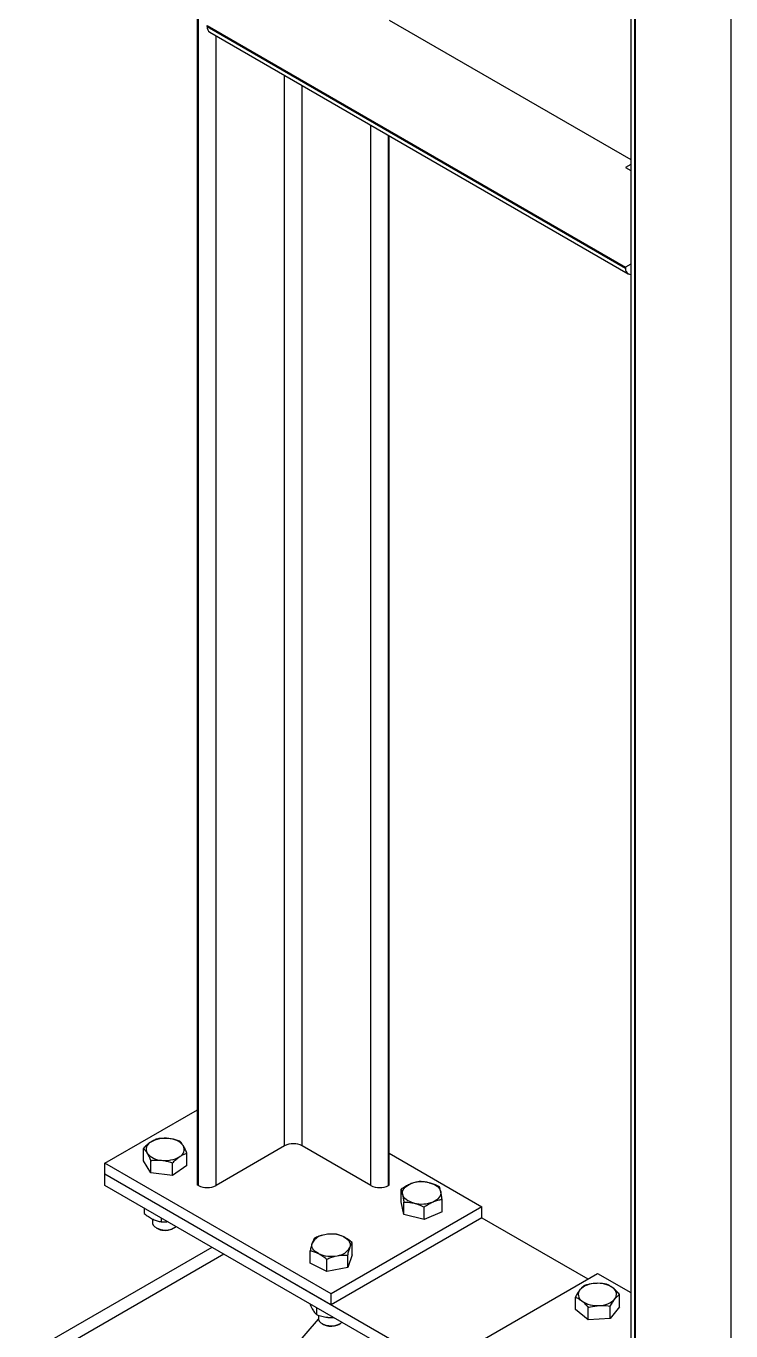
# Model space of a CAD drawing. Header units: metres. Extents: x 0 to 21025, y 0 to 14850.
# Drawn here: x 13764 to 14095, y 4036 to 4647 of the extents above; entities that cross this region are included whole.
import ezdxf

# ---------------------------------------------------------------- set-up
doc = ezdxf.new("R2010")
doc.units = ezdxf.units.M
doc.header["$LTSCALE"] = 25
doc.layers.add('SL4', color=4, linetype='Continuous')

msp = doc.modelspace()

# ---------------------------------------------------------------- linework, layer by layer
at = {"layer": 'SL4'}
for p, q in [((14094.518, 5108.611), (14094.518, 4011.465)), ((14049.264, 5082.485), (14049.264, 3985.749)), ((14049.617, 5082.69), (14049.617, 3985.545)), ((14047.55, 5081.496), (14047.55, 3988.137)), ((13844.556, 4103.924), (13844.556, 4970.606)), ((13844.91, 4103.72), (13844.91, 4970.81)), ((13934.359, 4649.904), (14047.55, 4584.56)), ((13849.046, 4647.312), (14045.127, 4534.117)), ((13849.046, 4646.903), (13849.046, 4647.312)), ((13849.046, 4646.903), (14045.127, 4533.708)), ((13850.258, 4644.225), (14046.339, 4531.03)), ((13853.183, 4103.72), (13853.183, 4642.537)), ((13885.321, 4122.272), (13885.321, 4623.984)), ((13893.594, 4122.272), (13893.594, 4619.208)), ((13925.732, 4103.72), (13925.732, 4600.655)), ((13931.08, 4597.56), (14046.339, 4531.022)), ((13934.005, 4103.72), (13934.005, 4595.871)), ((13934.359, 4103.924), (13934.359, 4595.667)), ((14047.55, 4582.173), (14045.127, 4580.774)), ((14045.127, 4580.774), (14047.55, 4579.376)), ((14047.55, 4535.515), (14045.127, 4534.117)), ((14045.127, 4534.117), (14045.127, 4533.708)), ((14046.204, 4531.108), (14046.339, 4531.022)), ((13801.069, 4114.129), (13844.556, 4139.233)), ((13885.321, 4122.272), (13853.183, 4103.72)), ((13925.732, 4103.72), (13893.594, 4122.272)), ((13819.146, 4115.256), (13819.146, 4121.091)), ((13839.561, 4113.002), (13839.561, 4118.837)), ((13934.359, 4118.823), (13977.846, 4093.719)), ((13801.069, 4108.944), (13801.069, 4114.129)), ((13907.135, 4052.898), (13801.069, 4114.129)), ((13822.559, 4109.589), (13819.146, 4115.256)), ((13822.559, 4109.589), (13822.559, 4115.424)), ((13832.767, 4108.462), (13832.767, 4114.297)), ((13839.561, 4113.002), (13832.767, 4108.462)), ((14067.295, 3955.255), (13801.069, 4108.944)), ((13801.069, 4103.759), (13801.069, 4108.944)), ((13907.135, 4047.713), (13801.069, 4108.944)), ((14067.295, 3950.07), (13801.069, 4103.759)), ((13832.767, 4108.462), (13822.559, 4109.589)), ((13844.91, 4103.72), (13844.556, 4103.924)), ((13934.359, 4103.924), (13934.005, 4103.72)), ((13940.015, 4096.089), (13940.015, 4101.924)), ((13819.538, 4093.097), (13819.538, 4090.605)), ((13977.846, 4093.719), (13907.135, 4052.898)), ((13941.232, 4090.131), (13940.015, 4096.089)), ((13941.232, 4090.131), (13941.232, 4095.966)), ((13950.779, 4087.761), (13950.779, 4093.596)), ((13959.108, 4091.348), (13950.779, 4087.761)), ((13959.108, 4091.348), (13959.108, 4097.183)), ((13977.846, 4088.534), (13977.846, 4093.719)), ((13823.353, 4088.056), (13823.353, 4086.337)), ((13827.401, 4088.557), (13827.401, 4086.683)), ((13977.846, 4088.534), (13907.135, 4047.713)), ((13950.779, 4087.761), (13941.232, 4090.131)), ((13977.846, 4088.534), (14027.449, 4059.898)), ((13825.11, 4083.888), (13825.792, 4083.495)), ((13832.915, 4083.495), (13833.597, 4083.888)), ((13764.151, 4024.457), (13851.295, 4074.764)), ((13897.289, 4067.306), (13897.289, 4073.142)), ((13916.981, 4071.146), (13916.981, 4076.981)), ((13856.908, 4071.524), (13769.764, 4021.217)), ((13905.092, 4063.344), (13897.289, 4067.306)), ((13905.092, 4063.344), (13905.092, 4069.179)), ((13916.981, 4071.146), (13914.938, 4065.264)), ((13914.938, 4065.264), (13914.938, 4071.099)), ((13914.938, 4065.264), (13905.092, 4063.344)), ((13961.229, 4021.671), (14031.939, 4062.491)), ((14031.939, 4062.491), (14047.55, 4053.479)), ((13907.135, 4047.713), (13907.135, 4052.898)), ((14021.598, 4045.569), (14021.598, 4051.404)), ((14042.281, 4046.757), (14042.281, 4052.592)), ((13900.271, 4046.491), (13900.271, 4043.168)), ((13901.135, 4042.903), (13901.135, 4041.435)), ((14027.66, 4040.696), (14021.598, 4045.569)), ((14027.66, 4040.696), (14027.66, 4046.531)), ((14038.002, 4041.29), (14038.002, 4047.125)), ((14042.281, 4046.757), (14038.002, 4041.29)), ((13856.908, 3989.87), (13901.184, 4040.994)), ((13902.892, 4038.986), (13903.574, 4038.592)), ((13910.697, 4038.592), (13911.378, 4038.986)), ((14038.002, 4041.29), (14027.66, 4040.696))]:
    msp.add_line(p, q, dxfattribs=at)
at = {"layer": 'SL4', "flags": 128}
for points in [[(13931.08, 4597.56), (13931.08, 4597.56), (13930.945, 4597.645)], [(13940.623, 4099.602), (13940.562, 4100.28), (13940.655, 4100.958), (13940.9, 4101.623), (13941.294, 4102.263), (13941.829, 4102.869), (13942.496, 4103.428), (13943.284, 4103.933), (13944.18, 4104.374)], [(13953.118, 4104.983), (13954.167, 4104.674), (13955.136, 4104.289), (13956.011, 4103.834), (13956.775, 4103.317), (13957.416, 4102.747), (13957.922, 4102.133), (13958.286, 4101.487), (13958.5, 4100.819)], [(13946.005, 4095.437), (13944.957, 4095.746), (13943.987, 4096.131), (13943.112, 4096.586), (13942.348, 4097.103), (13941.707, 4097.673), (13941.201, 4098.287), (13940.837, 4098.933), (13940.623, 4099.602)], [(13958.5, 4100.819), (13958.561, 4100.14), (13958.468, 4099.462), (13958.223, 4098.798), (13957.829, 4098.157), (13957.294, 4097.552), (13956.627, 4096.992), (13955.839, 4096.487), (13954.943, 4096.046)], [(13823.353, 4086.337), (13823.4, 4085.904), (13823.774, 4085.063), (13824.498, 4084.302), (13825.527, 4083.669), (13826.796, 4083.204), (13828.226, 4082.935)], [(13913.079, 4079.619), (13913.911, 4079.138), (13914.626, 4078.598), (13915.213, 4078.009), (13915.662, 4077.381), (13915.965, 4076.724), (13916.117, 4076.05), (13916.115, 4075.37), (13915.96, 4074.697)], [(13901.191, 4071.817), (13900.36, 4072.298), (13899.644, 4072.838), (13899.057, 4073.427), (13898.608, 4074.055), (13898.305, 4074.712), (13898.154, 4075.386), (13898.155, 4076.065), (13898.311, 4076.739)], [(13901.135, 4041.435), (13901.192, 4040.961), (13901.582, 4040.122), (13902.322, 4039.366), (13903.364, 4038.74), (13904.644, 4038.284), (13906.079, 4038.025), (13907.581, 4037.98), (13909.055, 4038.153)], [(13908.747, 4037.893), (13909.974, 4038.246), (13910.697, 4038.592)]]:
    msp.add_lwpolyline(points, dxfattribs=at)
at = {"layer": 'SL4'}
for centre, radius, start, end in [((13851.913, 4646.587), 2.884, 173.701152, 234.986667), ((14047.615, 4533.283), 2.524, 170.286256, 268.5353), ((13824.124, 4120.662), 3.709, 115.234975, 208.110716), ((13829.255, 4112.607), 13.238, 82.235386, 120.466414), ((13830.774, 4116.656), 9.071, 38.690168, 88.294232), ((13834.582, 4120.579), 3.709, 295.234975, 28.110716), ((13889.457, 4114.289), 8.992, 62.609672, 117.390328), ((13827.933, 4124.584), 9.071, 218.690168, 268.294232), ((13829.452, 4128.634), 13.238, 262.235386, 300.466414), ((13849.046, 4111.703), 8.992, 242.609672, 297.390328), ((13929.869, 4111.703), 8.992, 242.609672, 297.390328), ((13949.591, 4090.834), 14.582, 76.004087, 111.784565), ((13949.532, 4109.586), 14.582, 256.004087, 291.784565), ((13828.965, 4089.193), 6.522, 240.887298, 265.09671), ((13829.537, 4090.852), 8.025, 260.60209, 307.627347), ((13829.408, 4090.155), 7.527, 262.362248, 297.768878), ((13904.903, 4073.173), 7.495, 94.962607, 151.590267), ((13907.114, 4066.709), 14.221, 65.199202, 101.59818), ((13909.367, 4078.263), 7.495, 274.962607, 331.590267), ((13907.156, 4084.726), 14.221, 245.199202, 281.59818), ((14026.493, 4052.607), 3.518, 141.566779, 238.002186), ((14030.97, 4047.681), 10.144, 89.56091, 135.476739), ((14032.211, 4045.493), 12.386, 55.371843, 95.390236), ((14037.386, 4052.702), 3.518, 321.566779, 58.002186), ((14031.668, 4059.815), 12.386, 235.371843, 275.390236), ((14032.909, 4057.628), 10.144, 269.56091, 315.476739), ((13907.12, 4045.344), 7.627, 242.292718, 282.318103), ((13908.058, 4044.532), 6.457, 278.882724, 310.107208)]:
    msp.add_arc(centre, radius, start, end, dxfattribs=at)
for points, knots in [([(13822.543, 4124.017), (13822.463, 4123.962), (13821.853, 4123.549), (13820.703, 4122.637), (13819.668, 4121.609), (13819.146, 4121.091)], [0, 0, 0, 0, 0.07009, 0.5307844, 1, 1, 1, 1]), ([(13825.94, 4125.63), (13825.388, 4125.445), (13824.275, 4125.072), (13823.124, 4124.371), (13822.543, 4124.017)], [0, 0, 0, 0, 0.49545796, 1, 1, 1, 1]), ([(13831.044, 4125.723), (13829.655, 4125.791), (13827.928, 4125.875), (13826.266, 4125.671), (13825.94, 4125.63)], [0, 0, 0, 0, 0.8036473, 1, 1, 1, 1]), ([(13836.147, 4124.504), (13834.835, 4124.92), (13833.151, 4125.455), (13831.424, 4125.675), (13831.044, 4125.723)], [0, 0, 0, 0, 0.7796361, 1, 1, 1, 1]), ([(13837.854, 4122.327), (13837.814, 4122.393), (13837.507, 4122.896), (13836.93, 4123.711), (13836.41, 4124.238), (13836.147, 4124.504)], [0, 0, 0, 0, 0.07009, 0.5307844, 1, 1, 1, 1]), ([(13839.561, 4118.837), (13839.284, 4119.481), (13838.724, 4120.78), (13838.146, 4121.808), (13837.854, 4122.327)], [0, 0, 0, 0, 0.495458, 1, 1, 1, 1]), ([(13819.146, 4121.091), (13819.423, 4120.814), (13819.983, 4120.256), (13820.561, 4119.364), (13820.853, 4118.914)], [0, 0, 0, 0, 0.495458, 1, 1, 1, 1]), ([(13820.853, 4118.914), (13820.893, 4118.846), (13821.199, 4118.331), (13821.777, 4117.229), (13822.297, 4116.03), (13822.559, 4115.424)], [0, 0, 0, 0, 0.07009, 0.5307844, 1, 1, 1, 1]), ([(13832.767, 4114.297), (13833.318, 4114.85), (13834.432, 4115.964), (13835.583, 4116.801), (13836.164, 4117.224)], [0, 0, 0, 0, 0.495458, 1, 1, 1, 1]), ([(13836.164, 4117.224), (13836.244, 4117.277), (13836.854, 4117.678), (13838.004, 4118.303), (13839.039, 4118.658), (13839.561, 4118.837)], [0, 0, 0, 0, 0.07009, 0.5307844, 1, 1, 1, 1]), ([(13822.559, 4115.424), (13822.886, 4115.464), (13824.547, 4115.669), (13826.274, 4115.585), (13827.663, 4115.517)], [0, 0, 0, 0, 0.1963527, 1, 1, 1, 1]), ([(13827.663, 4115.517), (13828.044, 4115.469), (13829.77, 4115.248), (13831.454, 4114.714), (13832.767, 4114.297)], [0, 0, 0, 0, 0.2203639, 1, 1, 1, 1]), ([(13944.18, 4104.374), (13944.081, 4104.331), (13943.333, 4104.003), (13941.924, 4103.253), (13940.655, 4102.37), (13940.015, 4101.924)], [0, 0, 0, 0, 0.07009003, 0.53078443, 1, 1, 1, 1]), ([(13948.345, 4105.512), (13947.668, 4105.404), (13946.303, 4105.186), (13944.892, 4104.647), (13944.18, 4104.374)], [0, 0, 0, 0, 0.49545796, 1, 1, 1, 1]), ([(13953.118, 4104.983), (13951.819, 4105.22), (13950.203, 4105.514), (13948.65, 4105.512), (13948.345, 4105.512)], [0, 0, 0, 0, 0.8036473, 1, 1, 1, 1]), ([(13957.891, 4103.141), (13956.663, 4103.718), (13955.089, 4104.457), (13953.474, 4104.888), (13953.118, 4104.983)], [0, 0, 0, 0, 0.7796361, 1, 1, 1, 1]), ([(13940.015, 4101.924), (13940.114, 4101.624), (13940.313, 4101.018), (13940.519, 4100.077), (13940.623, 4099.602)], [0, 0, 0, 0, 0.495458, 1, 1, 1, 1]), ([(13940.623, 4099.602), (13940.638, 4099.53), (13940.747, 4098.99), (13940.953, 4097.838), (13941.138, 4096.594), (13941.232, 4095.966)], [0, 0, 0, 0, 0.07009, 0.5307844, 1, 1, 1, 1]), ([(13958.5, 4100.819), (13958.485, 4100.888), (13958.376, 4101.417), (13958.17, 4102.282), (13957.985, 4102.853), (13957.891, 4103.141)], [0, 0, 0, 0, 0.07009, 0.5307844, 1, 1, 1, 1]), ([(13959.108, 4097.183), (13959.009, 4097.85), (13958.81, 4099.197), (13958.604, 4100.275), (13958.5, 4100.819)], [0, 0, 0, 0, 0.495458, 1, 1, 1, 1]), ([(13941.232, 4095.966), (13941.537, 4095.967), (13943.091, 4095.969), (13944.707, 4095.674), (13946.005, 4095.437)], [0, 0, 0, 0, 0.1963527, 1, 1, 1, 1]), ([(13946.005, 4095.437), (13946.361, 4095.342), (13947.976, 4094.912), (13949.551, 4094.172), (13950.779, 4093.596)], [0, 0, 0, 0, 0.2203639, 1, 1, 1, 1]), ([(13950.779, 4093.596), (13951.455, 4094.07), (13952.82, 4095.029), (13954.231, 4095.705), (13954.943, 4096.046)], [0, 0, 0, 0, 0.495458, 1, 1, 1, 1]), ([(13954.943, 4096.046), (13955.042, 4096.088), (13955.79, 4096.404), (13957.199, 4096.867), (13958.468, 4097.077), (13959.108, 4097.183)], [0, 0, 0, 0, 0.07009003, 0.53078443, 1, 1, 1, 1]), ([(13819.538, 4090.605), (13820.176, 4090.103), (13821.465, 4089.09), (13822.797, 4088.357), (13823.47, 4087.987)], [0, 0, 0, 0, 0.495458, 1, 1, 1, 1]), ([(13823.47, 4087.987), (13823.563, 4087.942), (13824.269, 4087.596), (13825.599, 4087.075), (13826.797, 4086.814), (13827.401, 4086.683)], [0, 0, 0, 0, 0.07009, 0.5307844, 1, 1, 1, 1]), ([(13827.401, 4086.683), (13828.196, 4086.644), (13829.21, 4086.595), (13830.259, 4086.744), (13830.486, 4086.777)], [0, 0, 0, 0, 0.7833246, 1, 1, 1, 1]), ([(13904.255, 4080.64), (13902.916, 4080.293), (13901.249, 4079.862), (13899.647, 4079.161), (13899.332, 4079.024)], [0, 0, 0, 0, 0.8036473, 1, 1, 1, 1]), ([(13909.178, 4080.944), (13907.912, 4080.969), (13906.288, 4081), (13904.622, 4080.705), (13904.255, 4080.64)], [0, 0, 0, 0, 0.7796361, 1, 1, 1, 1]), ([(13913.079, 4079.619), (13912.987, 4079.665), (13912.287, 4080.015), (13910.966, 4080.542), (13909.778, 4080.809), (13909.178, 4080.944)], [0, 0, 0, 0, 0.07009, 0.5307844, 1, 1, 1, 1]), ([(13916.981, 4076.981), (13916.347, 4077.487), (13915.068, 4078.506), (13913.746, 4079.246), (13913.079, 4079.619)], [0, 0, 0, 0, 0.495458, 1, 1, 1, 1]), ([(13898.311, 4076.739), (13898.286, 4076.669), (13898.103, 4076.135), (13897.757, 4074.996), (13897.446, 4073.763), (13897.289, 4073.142)], [0, 0, 0, 0, 0.07009, 0.5307844, 1, 1, 1, 1]), ([(13897.289, 4073.142), (13897.923, 4073.003), (13899.202, 4072.724), (13900.524, 4072.121), (13901.191, 4071.817)], [0, 0, 0, 0, 0.495458, 1, 1, 1, 1]), ([(13899.332, 4079.024), (13899.166, 4078.73), (13898.831, 4078.136), (13898.485, 4077.207), (13898.311, 4076.739)], [0, 0, 0, 0, 0.495458, 1, 1, 1, 1]), ([(13914.938, 4071.099), (13915.104, 4071.76), (13915.439, 4073.095), (13915.785, 4074.159), (13915.96, 4074.697)], [0, 0, 0, 0, 0.495458, 1, 1, 1, 1]), ([(13915.96, 4074.697), (13915.984, 4074.766), (13916.167, 4075.288), (13916.513, 4076.14), (13916.824, 4076.699), (13916.981, 4076.981)], [0, 0, 0, 0, 0.07009, 0.5307844, 1, 1, 1, 1]), ([(13901.191, 4071.817), (13901.283, 4071.769), (13901.984, 4071.407), (13903.304, 4070.594), (13904.493, 4069.654), (13905.092, 4069.179)], [0, 0, 0, 0, 0.07009, 0.5307844, 1, 1, 1, 1]), ([(13905.092, 4069.179), (13905.407, 4069.317), (13907.009, 4070.017), (13908.676, 4070.449), (13910.015, 4070.796)], [0, 0, 0, 0, 0.1963527, 1, 1, 1, 1]), ([(13910.015, 4070.796), (13910.382, 4070.861), (13912.048, 4071.156), (13913.672, 4071.124), (13914.938, 4071.099)], [0, 0, 0, 0, 0.2203639, 1, 1, 1, 1]), ([(14023.738, 4054.794), (14023.687, 4054.728), (14023.303, 4054.231), (14022.579, 4053.163), (14021.927, 4051.994), (14021.598, 4051.404)], [0, 0, 0, 0, 0.07009, 0.5307844, 1, 1, 1, 1]), ([(14025.877, 4056.871), (14025.53, 4056.61), (14024.829, 4056.085), (14024.104, 4055.227), (14023.738, 4054.794)], [0, 0, 0, 0, 0.495458, 1, 1, 1, 1]), ([(14031.048, 4057.824), (14029.641, 4057.658), (14027.891, 4057.451), (14026.208, 4056.966), (14025.877, 4056.871)], [0, 0, 0, 0, 0.8036473, 1, 1, 1, 1]), ([(14036.218, 4057.465), (14034.889, 4057.66), (14033.183, 4057.911), (14031.433, 4057.84), (14031.048, 4057.824)], [0, 0, 0, 0, 0.7796361, 1, 1, 1, 1]), ([(14039.25, 4055.685), (14039.178, 4055.742), (14038.634, 4056.173), (14037.608, 4056.855), (14036.684, 4057.26), (14036.218, 4057.465)], [0, 0, 0, 0, 0.07009, 0.5307844, 1, 1, 1, 1]), ([(14042.281, 4052.592), (14041.788, 4053.171), (14040.795, 4054.34), (14039.768, 4055.234), (14039.25, 4055.685)], [0, 0, 0, 0, 0.495458, 1, 1, 1, 1]), ([(14021.598, 4051.404), (14022.091, 4051.191), (14023.084, 4050.763), (14024.111, 4050.006), (14024.629, 4049.624)], [0, 0, 0, 0, 0.49545796, 1, 1, 1, 1]), ([(14024.629, 4049.624), (14024.701, 4049.565), (14025.245, 4049.122), (14026.271, 4048.154), (14027.195, 4047.075), (14027.66, 4046.531)], [0, 0, 0, 0, 0.07009, 0.5307844, 1, 1, 1, 1]), ([(14038.002, 4047.125), (14038.349, 4047.752), (14039.05, 4049.019), (14039.775, 4050.013), (14040.141, 4050.515)], [0, 0, 0, 0, 0.49545796, 1, 1, 1, 1]), ([(14040.141, 4050.515), (14040.192, 4050.579), (14040.576, 4051.064), (14041.3, 4051.846), (14041.952, 4052.342), (14042.281, 4052.592)], [0, 0, 0, 0, 0.07009, 0.5307844, 1, 1, 1, 1]), ([(13897.192, 4048.268), (13897.25, 4048.13), (13897.711, 4047.026), (13898.19, 4046.134), (13898.608, 4045.354)], [0, 0, 0, 0, 0.1256428, 1, 1, 1, 1]), ([(13898.608, 4045.354), (13898.76, 4045.105), (13899.323, 4044.179), (13899.871, 4043.595), (13900.271, 4043.168)], [0, 0, 0, 0, 0.26863361, 1, 1, 1, 1]), ([(13900.271, 4043.168), (13901.099, 4042.889), (13902.769, 4042.325), (13904.495, 4042.057), (13905.366, 4041.922)], [0, 0, 0, 0, 0.495458, 1, 1, 1, 1]), ([(14027.66, 4046.531), (14027.991, 4046.626), (14029.674, 4047.111), (14031.424, 4047.318), (14032.831, 4047.484)], [0, 0, 0, 0, 0.1963527, 1, 1, 1, 1]), ([(14032.831, 4047.484), (14033.217, 4047.5), (14034.966, 4047.571), (14036.672, 4047.32), (14038.002, 4047.125)], [0, 0, 0, 0, 0.2203639, 1, 1, 1, 1]), ([(13905.366, 4041.922), (13905.487, 4041.909), (13906.401, 4041.811), (13907.411, 4041.746), (13908.269, 4041.818), (13908.354, 4041.825)], [0, 0, 0, 0, 0.1205345, 0.912795, 1, 1, 1, 1])]:
    msp.add_open_spline(points, degree=3, knots=knots, dxfattribs=at)

doc.saveas('drawing.dxf')
